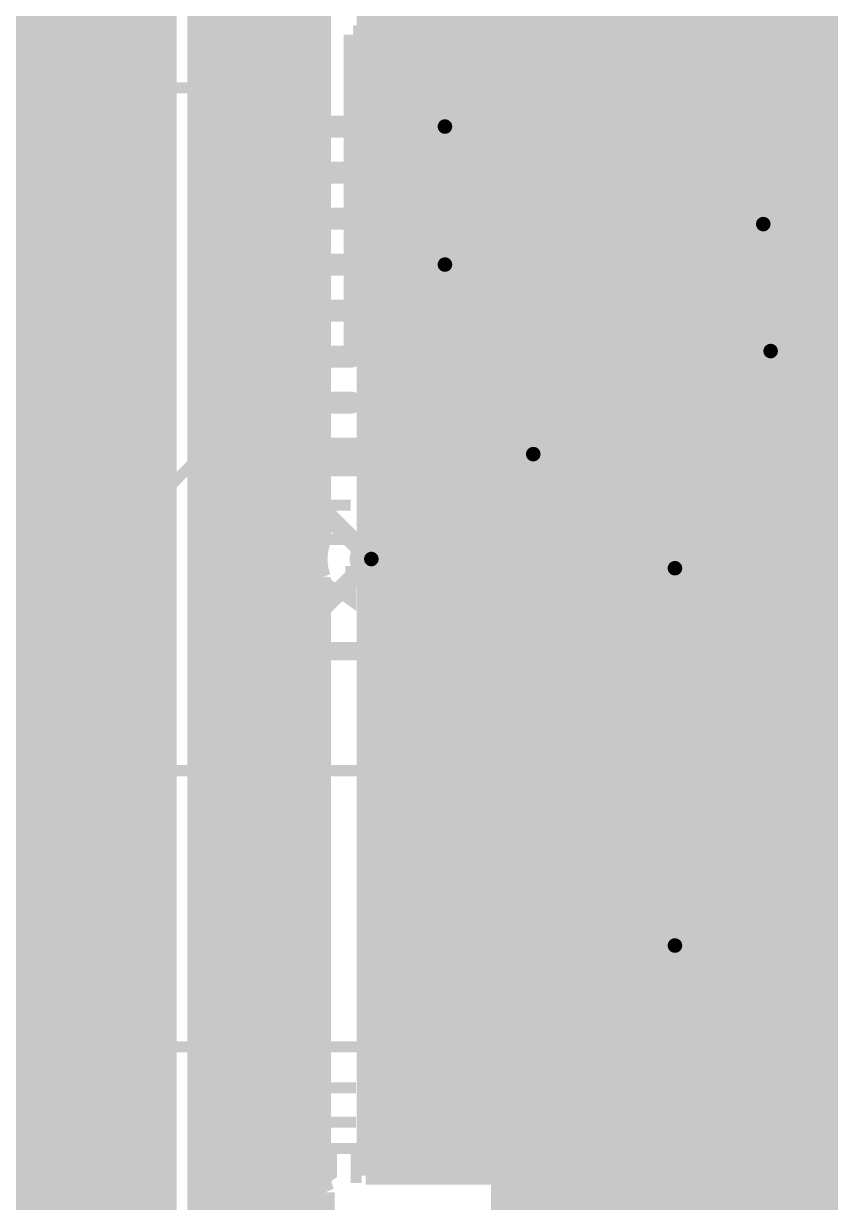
# Model space of a CAD drawing. Extents: x -11 to 221, y -93 to 178.
# Drawn here: x 67.21 to 78.35, y 65.8 to 82.07 of the extents above; entities that cross this region are included whole.
import ezdxf

# ---------------------------------------------------------------- set-up
doc = ezdxf.new("R2010")
doc.units = 0
doc.header["$MEASUREMENT"] = 0
doc.layers.get('0').update_dxf_attribs({"linetype": 'CONTINUOUS'})
for name, color, linetype in [('26-349-0_BOT', 7, 'CONTINUOUS'), ('26-349-0_DRD', 7, 'CONTINUOUS'), ('26-349-0_DRL', 2, 'CONTINUOUS'), ('26-349-0_FAB', 1, 'CONTINUOUS'), ('26-349-0_IN1', 3, 'CONTINUOUS'), ('26-349-0_IN2', 5, 'CONTINUOUS'), ('26-349-0_SMT', 14, 'CONTINUOUS'), ('26-349-0_SPT', 9, 'CONTINUOUS'), ('26-349-0_SST', 12, 'CONTINUOUS'), ('26-349-0_TOP', 11, 'CONTINUOUS'), ('THRUHOLE_TAP', 15, 'CONTINUOUS')]:
    doc.layers.add(name, color=color, linetype=linetype)

# ---------------------------------------------------------------- blocks, each defined once
blk = doc.blocks.new('ROUND_78')
at = {"const_width": 0.29972}
blk.add_lwpolyline([(-0.14986, 0, 1), (0.14986, 0, 1)], format="xyb", close=True, dxfattribs=at)
blk = doc.blocks.new('ROUND_102')
at = {"const_width": 0.10033}
blk.add_lwpolyline([(-0.050164, 0, 1), (0.050164, 0, 1)], format="xyb", close=True, dxfattribs=at)
blk = doc.blocks.new('RECTANGLE_3')
blk.add_solid([(0.4826, 0.4064), (0.4826, -0.4064), (-0.4826, 0.4064), (-0.4826, -0.4064)])
blk = doc.blocks.new('RECTANGLE_40')
blk.add_solid([(0.635, 0.508), (0.635, -0.508), (-0.635, 0.508), (-0.635, -0.508)])
blk = doc.blocks.new('OBLONG_54')
at = {"const_width": 0.3048}
blk.add_lwpolyline([(0.6096, 0), (-0.6096, 0)], dxfattribs=at)
at = {"const_width": 0.1524}
for points in [[(-0.6858, 0, 1), (-0.5334, 0, 1)], [(0.5334, 0, 1), (0.6858, 0, 1)]]:
    blk.add_lwpolyline(points, format="xyb", close=True, dxfattribs=at)
blk = doc.blocks.new('RECTANGLE_55')
blk.add_solid([(0.762, 0.1524), (0.762, -0.1524), (-0.762, 0.1524), (-0.762, -0.1524)])
blk = doc.blocks.new('RECTANGLE_57')
blk.add_solid([(0.65024, 0.40005), (0.65024, -0.40005), (-0.65024, 0.40005), (-0.65024, -0.40005)])
blk = doc.blocks.new('ROUND_88')
at = {"const_width": 0.10033}
blk.add_lwpolyline([(-0.050164, 0, 1), (0.050164, 0, 1)], format="xyb", close=True, dxfattribs=at)

msp = doc.modelspace()

# ---------------------------------------------------------------- linework, layer by layer
at = {"layer": '26-349-0_DRD', "const_width": 0.254}
for points in [[(73.5838, 83.7438), (73.5838, 81.2038)], [(76.1238, 83.7438), (73.5838, 81.2038)], [(76.1238, 81.2038), (73.5838, 83.7438)], [(76.1238, 81.2038), (76.1238, 83.7438)], [(76.1492, 83.7438), (76.1492, 81.2038)], [(78.6892, 83.7438), (76.1492, 81.2038)], [(78.6892, 81.2038), (76.1492, 83.7438)], [(76.1492, 83.7438), (76.1492, 81.2038)], [(78.6892, 83.7438), (76.1492, 81.2038)], [(78.6892, 81.2038), (76.1492, 83.7438)], [(71.755, 81.915), (71.755, 79.375)], [(74.295, 81.915), (71.755, 81.915)], [(74.295, 81.915), (71.755, 79.375)], [(74.295, 79.375), (71.755, 81.915)], [(71.755, 81.915), (71.755, 79.375)], [(74.295, 81.915), (71.755, 81.915)], [(74.295, 81.915), (71.755, 79.375)], [(74.295, 79.375), (71.755, 81.915)], [(74.295, 79.375), (74.295, 81.915)], [(74.295, 79.375), (74.295, 81.915)], [(73.5838, 81.2038), (76.1238, 81.2038)], [(76.1492, 81.2038), (78.6892, 81.2038)], [(76.1492, 81.2038), (78.6892, 81.2038)], [(76.1492, 80.5688), (76.1492, 78.0288)], [(78.6892, 80.5688), (76.1492, 80.5688)], [(78.6892, 80.5688), (76.1492, 78.0288)], [(78.6892, 78.0288), (76.1492, 80.5688)], [(76.1492, 80.5688), (76.1492, 78.0288)], [(78.6892, 80.5688), (76.1492, 80.5688)], [(78.6892, 80.5688), (76.1492, 78.0288)], [(78.6892, 78.0288), (76.1492, 80.5688)], [(71.755, 80.01), (71.755, 77.47)], [(74.295, 80.01), (71.755, 80.01)], [(74.295, 80.01), (71.755, 77.47)], [(74.295, 77.47), (71.755, 80.01)], [(71.755, 80.01), (71.755, 77.47)], [(74.295, 80.01), (71.755, 80.01)], [(74.295, 80.01), (71.755, 77.47)], [(74.295, 77.47), (71.755, 80.01)], [(74.295, 77.47), (74.295, 80.01)], [(74.295, 77.47), (74.295, 80.01)], [(78.105, 79.629), (78.105, 77.089)], [(80.645, 79.629), (78.105, 79.629)], [(80.645, 79.629), (78.105, 77.089)], [(80.645, 77.089), (78.105, 79.629)], [(71.755, 79.375), (74.295, 79.375)], [(71.755, 79.375), (74.295, 79.375)], [(76.2508, 78.8162), (76.2508, 76.2762)], [(78.7908, 78.8162), (76.2508, 78.8162)], [(78.7908, 78.8162), (76.2508, 76.2762)], [(78.7908, 76.2762), (76.2508, 78.8162)], [(76.2508, 78.8162), (76.2508, 76.2762)], [(78.7908, 78.8162), (76.2508, 78.8162)], [(78.7908, 78.8162), (76.2508, 76.2762)], [(78.7908, 76.2762), (76.2508, 78.8162)], [(76.2508, 78.8162), (76.2508, 76.2762)], [(78.7908, 78.8162), (76.2508, 78.8162)], [(78.7908, 78.8162), (76.2508, 76.2762)], [(78.7908, 76.2762), (76.2508, 78.8162)], [(76.2508, 78.8162), (76.2508, 76.2762)], [(78.7908, 78.8162), (76.2508, 78.8162)], [(78.7908, 78.8162), (76.2508, 76.2762)], [(78.7908, 76.2762), (76.2508, 78.8162)], [(76.1492, 78.0288), (78.6892, 78.0288)], [(76.1492, 78.0288), (78.6892, 78.0288)], [(71.755, 77.47), (74.295, 77.47)], [(71.755, 77.47), (74.295, 77.47)], [(72.9742, 77.3938), (72.9742, 74.8538)], [(75.5142, 77.3938), (72.9742, 77.3938)], [(75.5142, 77.3938), (72.9742, 74.8538)], [(75.5142, 74.8538), (72.9742, 77.3938)], [(75.5142, 74.8538), (75.5142, 77.3938)], [(78.105, 77.089), (80.645, 77.089)], [(76.2508, 76.2762), (78.7908, 76.2762)], [(76.2508, 76.2762), (78.7908, 76.2762)], [(76.2508, 76.2762), (78.7908, 76.2762)], [(76.2508, 76.2762), (78.7908, 76.2762)], [(70.739, 75.946), (70.739, 73.406)], [(73.279, 75.946), (70.739, 75.946)], [(73.279, 75.946), (70.739, 73.406)], [(73.279, 73.406), (70.739, 75.946)], [(73.279, 73.406), (73.279, 75.946)], [(74.93, 75.819), (74.93, 73.279)], [(77.47, 75.819), (74.93, 75.819)], [(77.47, 75.819), (74.93, 73.279)], [(77.47, 73.279), (74.93, 75.819)], [(74.93, 75.819), (74.93, 73.279)], [(77.47, 75.819), (74.93, 75.819)], [(77.47, 75.819), (74.93, 73.279)], [(77.47, 73.279), (74.93, 75.819)], [(74.93, 75.819), (74.93, 73.279)], [(77.47, 75.819), (74.93, 75.819)], [(77.47, 75.819), (74.93, 73.279)], [(77.47, 73.279), (74.93, 75.819)], [(77.47, 73.279), (77.47, 75.819)], [(77.47, 73.279), (77.47, 75.819)], [(77.47, 73.279), (77.47, 75.819)], [(77.978, 74.93), (77.978, 72.39)], [(80.518, 74.93), (77.978, 74.93)], [(80.518, 74.93), (77.978, 72.39)], [(80.518, 72.39), (77.978, 74.93)], [(77.978, 74.93), (77.978, 72.39)], [(80.518, 74.93), (77.978, 74.93)], [(80.518, 74.93), (77.978, 72.39)], [(80.518, 72.39), (77.978, 74.93)], [(72.9742, 74.8538), (75.5142, 74.8538)], [(70.739, 73.406), (73.279, 73.406)], [(74.93, 73.279), (77.47, 73.279)], [(74.93, 73.279), (77.47, 73.279)], [(74.93, 73.279), (77.47, 73.279)], [(77.978, 72.39), (80.518, 72.39)], [(77.978, 72.39), (80.518, 72.39)], [(74.93, 70.612), (74.93, 68.072)], [(77.47, 70.612), (74.93, 70.612)], [(77.47, 70.612), (74.93, 68.072)], [(77.47, 68.072), (74.93, 70.612)], [(77.47, 68.072), (77.47, 70.612)], [(74.93, 68.072), (77.47, 68.072)]]:
    msp.add_lwpolyline(points, dxfattribs=at)
at = {"layer": '26-349-0_DRL', "const_width": 2.49936}
msp.add_lwpolyline([(68.072, 52.959), (68.072, 105.283)], dxfattribs=at)
at = {"layer": '26-349-0_FAB', "const_width": 1.00076}
msp.add_lwpolyline([(187.325, 48.26), (67.945, 48.26), (67.945, 115.57), (69.215, 116.84), (187.96, 116.84)], dxfattribs=at)
at = {"layer": '26-349-0_IN1', "const_width": 0.254}
for points in [[(165.481, 112.649), (71.247, 112.649), (69.596, 110.998), (69.596, 51.562)], [(69.8246, 108.90504), (69.8246, 51.562)], [(70.0532, 108.62818), (70.0532, 51.562)], [(70.9676, 108.66882), (70.9676, 51.562)], [(71.1962, 108.56976), (71.1962, 51.562)], [(70.2818, 108.51642), (70.2818, 51.562)], [(70.5104, 108.48848), (70.5104, 51.562)], [(70.739, 108.5342), (70.739, 51.562)], [(75.9968, 108.1278), (75.9968, 66.167)], [(76.2254, 108.204), (76.2254, 66.167)], [(76.454, 108.204), (76.454, 66.167)], [(76.6826, 108.20654), (76.6826, 66.167)], [(75.7682, 107.8992), (75.7682, 66.167)], [(75.5396, 107.6706), (75.5396, 66.167)], [(75.311, 107.442), (75.311, 66.167)], [(75.0824, 107.2134), (75.0824, 66.167)], [(74.8538, 106.9848), (74.8538, 76.52766)], [(72.1106, 104.2416), (72.1106, 66.167)], [(71.3232, 104.013), (71.3232, 74.93)], [(71.9328, 104.0638), (71.9328, 66.167)], [(72.3392, 84.61756), (72.3392, 80.899)], [(72.5678, 84.43722), (72.5678, 81.2165)], [(72.7964, 84.3661), (72.7964, 81.33842)], [(73.025, 84.36864), (73.025, 81.37652)], [(73.2536, 84.44992), (73.2536, 81.33842)], [(73.4822, 83.49234), (73.4822, 81.2165)], [(74.6252, 83.39582), (74.6252, 76.74864)], [(73.7108, 83.27136), (73.7108, 80.899)], [(73.9394, 83.17992), (73.9394, 76.78928)], [(74.3966, 83.23072), (74.3966, 76.84008)], [(74.168, 83.16722), (74.168, 76.85024)], [(71.3232, 81.9658), (69.596, 81.9658)], [(76.89342, 81.9658), (71.9328, 81.9658)], [(76.9112, 81.94802), (76.9112, 79.82458)], [(71.3232, 81.7372), (69.596, 81.7372)], [(77.47, 81.7372), (71.9328, 81.7372)], [(77.1398, 81.79816), (77.1398, 79.97444)], [(77.3684, 81.74482), (77.3684, 80.02778)], [(77.4192, 81.74228), (77.47005, 81.74405)], [(77.4192, 81.74228), (77.47005, 81.74405)], [(77.47, 81.74482), (77.47, 80.02778)], [(71.3232, 81.5086), (69.596, 81.5086)], [(77.47, 81.5086), (71.9328, 81.5086)], [(71.3232, 81.28), (69.596, 81.28)], [(72.66178, 81.28), (71.9328, 81.28)], [(77.47, 81.28), (73.38822, 81.28)], [(71.3232, 81.0514), (69.596, 81.0514)], [(72.4154, 81.0514), (71.9328, 81.0514)], [(77.47, 81.0514), (73.63206, 81.0514)], [(71.3232, 80.8228), (69.596, 80.8228)], [(72.3138, 80.8228), (71.9328, 80.8228)], [(77.47, 80.8228), (73.73366, 80.8228)], [(71.3232, 80.5942), (69.596, 80.5942)], [(72.29602, 80.5942), (71.9328, 80.5942)], [(77.47, 80.5942), (73.75398, 80.5942)], [(71.3232, 80.3656), (69.596, 80.3656)], [(72.34936, 80.3656), (71.9328, 80.3656)], [(72.3392, 80.391), (72.3392, 78.994)], [(77.47, 80.3656), (73.70064, 80.3656)], [(73.7108, 80.391), (73.7108, 78.994)], [(71.3232, 80.137), (69.596, 80.137)], [(72.49922, 80.137), (71.9328, 80.137)], [(77.47, 80.137), (73.55078, 80.137)], [(72.5678, 80.0735), (72.5678, 79.3115)], [(72.7964, 79.94904), (72.7964, 79.43342)], [(73.2536, 79.94904), (73.2536, 79.43342)], [(73.4822, 80.0735), (73.4822, 79.3115)], [(77.47, 80.02778), (77.4192, 80.02955)], [(77.47, 80.02778), (77.4192, 80.02955)], [(71.3232, 79.9084), (69.596, 79.9084)], [(77.01534, 79.9084), (71.9328, 79.9084)], [(73.025, 79.91348), (73.025, 79.47152)], [(71.3232, 79.6798), (69.596, 79.6798)], [(76.79436, 79.6798), (71.9328, 79.6798)], [(71.3232, 79.4512), (69.596, 79.4512)], [(72.85228, 79.4512), (71.9328, 79.4512)], [(76.70292, 79.4512), (73.19518, 79.4512)], [(71.3232, 79.2226), (69.596, 79.2226)], [(72.47382, 79.2226), (71.9328, 79.2226)], [(76.69022, 79.2226), (73.57364, 79.2226)], [(71.3232, 78.994), (69.596, 78.994)], [(72.3392, 78.994), (71.9328, 78.994)], [(76.75372, 78.994), (73.7108, 78.994)], [(71.3232, 78.7654), (69.596, 78.7654)], [(72.29348, 78.7654), (71.9328, 78.7654)], [(76.91882, 78.7654), (73.75652, 78.7654)], [(76.9112, 78.77302), (76.9112, 77.95006)], [(77.1398, 78.62316), (77.1398, 78.17104)], [(71.3232, 78.5368), (69.596, 78.5368)], [(72.32142, 78.5368), (71.9328, 78.5368)], [(72.3392, 78.486), (72.3392, 66.167)], [(73.7108, 78.486), (73.7108, 76.62418)], [(77.47, 78.5368), (73.72604, 78.5368)], [(77.3684, 78.56982), (77.3684, 78.26248)], [(77.4192, 78.56728), (77.47005, 78.56905)], [(77.4192, 78.56728), (77.47005, 78.56905)], [(77.47, 78.56982), (77.47, 78.27518)], [(71.3232, 78.3082), (69.596, 78.3082)], [(72.43318, 78.3082), (71.9328, 78.3082)], [(77.47, 78.3082), (73.61428, 78.3082)], [(72.5678, 78.1685), (72.5678, 66.167)], [(73.4822, 78.1685), (73.4822, 66.167)], [(71.3232, 78.0796), (69.596, 78.0796)], [(72.71004, 78.0796), (71.9328, 78.0796)], [(72.7964, 78.04404), (72.7964, 66.167)], [(73.025, 78.00848), (73.025, 66.167)], [(73.2536, 78.04404), (73.2536, 66.167)], [(77.02042, 78.0796), (73.33996, 78.0796)], [(71.3232, 77.851), (69.596, 77.851)], [(76.85532, 77.851), (71.9328, 77.851)], [(71.3232, 77.6224), (69.596, 77.6224)], [(76.79182, 77.6224), (71.9328, 77.6224)], [(71.3232, 77.3938), (69.596, 77.3938)], [(76.80452, 77.3938), (71.9328, 77.3938)], [(71.3232, 77.1652), (69.596, 77.1652)], [(76.89596, 77.1652), (71.9328, 77.1652)], [(76.9112, 77.14234), (76.9112, 66.167)], [(71.3232, 76.9366), (69.596, 76.9366)], [(77.11694, 76.9366), (71.9328, 76.9366)], [(77.1398, 76.92136), (77.1398, 66.167)], [(77.3684, 76.82992), (77.3684, 66.167)], [(71.3232, 76.708), (69.596, 76.708)], [(73.80478, 76.708), (71.9328, 76.708)], [(77.47, 76.708), (74.68362, 76.708)], [(77.47, 76.81722), (77.47, 66.167)], [(71.3232, 76.4794), (69.596, 76.4794)], [(73.60412, 76.4794), (71.9328, 76.4794)], [(77.47, 76.4794), (74.88428, 76.4794)], [(71.3232, 76.2508), (69.596, 76.2508)], [(73.52284, 76.2508), (71.9328, 76.2508)], [(77.47, 76.2508), (74.96302, 76.2508)], [(71.3232, 76.0222), (69.596, 76.0222)], [(73.5203, 76.0222), (71.9328, 76.0222)], [(77.47, 76.0222), (74.9681, 76.0222)], [(71.3232, 75.7936), (69.596, 75.7936)], [(73.59142, 75.7936), (71.9328, 75.7936)], [(74.8538, 75.71994), (74.8538, 66.167)], [(77.47, 75.7936), (74.89698, 75.7936)], [(71.3232, 75.565), (69.596, 75.565)], [(73.77176, 75.565), (71.9328, 75.565)], [(73.7108, 75.62342), (73.7108, 66.167)], [(77.47, 75.565), (74.71664, 75.565)], [(73.9394, 75.45832), (73.9394, 66.167)], [(74.168, 75.39482), (74.168, 66.167)], [(74.3966, 75.40752), (74.3966, 66.167)], [(74.6252, 75.49896), (74.6252, 66.167)], [(71.3232, 75.3364), (69.596, 75.3364)], [(77.47, 75.3364), (71.9328, 75.3364)], [(71.3232, 75.1078), (69.596, 75.1078)], [(77.47, 75.1078), (71.9328, 75.1078)], [(71.30542, 74.8792), (69.596, 74.8792)], [(77.47, 74.8792), (71.9328, 74.8792)], [(71.27748, 74.6506), (69.596, 74.6506)], [(77.47, 74.6506), (71.9328, 74.6506)], [(71.3232, 74.422), (69.596, 74.422)], [(71.3232, 74.422), (71.3232, 66.167)], [(77.47, 74.422), (71.9328, 74.422)], [(71.3232, 74.1934), (69.596, 74.1934)], [(77.47, 74.1934), (71.9328, 74.1934)], [(71.3232, 73.9648), (69.596, 73.9648)], [(77.47, 73.9648), (71.9328, 73.9648)], [(71.3232, 73.7362), (69.596, 73.7362)], [(77.47, 73.7362), (71.9328, 73.7362)], [(71.3232, 73.5076), (69.596, 73.5076)], [(77.47, 73.5076), (71.9328, 73.5076)], [(71.3232, 73.279), (69.596, 73.279)], [(77.47, 73.279), (71.9328, 73.279)], [(71.3232, 73.0504), (69.596, 73.0504)], [(77.47, 73.0504), (71.9328, 73.0504)], [(71.3232, 72.8218), (69.596, 72.8218)], [(77.47, 72.8218), (71.9328, 72.8218)], [(71.3232, 72.5932), (69.596, 72.5932)], [(77.47, 72.5932), (71.9328, 72.5932)], [(71.3232, 72.3646), (69.596, 72.3646)], [(77.47, 72.3646), (71.9328, 72.3646)], [(71.3232, 72.136), (69.596, 72.136)], [(77.47, 72.136), (71.9328, 72.136)], [(71.3232, 71.9074), (69.596, 71.9074)], [(77.47, 71.9074), (71.9328, 71.9074)], [(71.3232, 71.6788), (69.596, 71.6788)], [(77.47, 71.6788), (71.9328, 71.6788)], [(71.3232, 71.4502), (69.596, 71.4502)], [(77.47, 71.4502), (71.9328, 71.4502)], [(71.3232, 71.2216), (69.596, 71.2216)], [(77.47, 71.2216), (71.9328, 71.2216)], [(71.3232, 70.993), (69.596, 70.993)], [(77.47, 70.993), (71.9328, 70.993)], [(71.3232, 70.7644), (69.596, 70.7644)], [(77.47, 70.7644), (71.9328, 70.7644)], [(71.3232, 70.5358), (69.596, 70.5358)], [(77.47, 70.5358), (71.9328, 70.5358)], [(71.3232, 70.3072), (69.596, 70.3072)], [(77.47, 70.3072), (71.9328, 70.3072)], [(71.3232, 70.0786), (69.596, 70.0786)], [(77.47, 70.0786), (71.9328, 70.0786)], [(71.3232, 69.85), (69.596, 69.85)], [(77.47, 69.85), (71.9328, 69.85)], [(71.3232, 69.6214), (69.596, 69.6214)], [(77.47, 69.6214), (71.9328, 69.6214)], [(71.3232, 69.3928), (69.596, 69.3928)], [(77.47, 69.3928), (71.9328, 69.3928)], [(71.3232, 69.1642), (69.596, 69.1642)], [(77.47, 69.1642), (71.9328, 69.1642)], [(71.3232, 68.9356), (69.596, 68.9356)], [(77.47, 68.9356), (71.9328, 68.9356)], [(71.3232, 68.707), (69.596, 68.707)], [(77.47, 68.707), (71.9328, 68.707)], [(71.3232, 68.4784), (69.596, 68.4784)], [(77.47, 68.4784), (71.9328, 68.4784)], [(71.3232, 68.2498), (69.596, 68.2498)], [(77.47, 68.2498), (71.9328, 68.2498)], [(71.3232, 68.0212), (69.596, 68.0212)], [(77.47, 68.0212), (71.9328, 68.0212)], [(71.3232, 67.7926), (69.596, 67.7926)], [(77.47, 67.7926), (71.9328, 67.7926)], [(71.3232, 67.564), (69.596, 67.564)], [(77.47, 67.564), (71.9328, 67.564)], [(71.3232, 67.3354), (69.596, 67.3354)], [(77.47, 67.3354), (71.9328, 67.3354)], [(71.3232, 67.1068), (69.596, 67.1068)], [(77.47, 67.1068), (71.9328, 67.1068)], [(71.3232, 66.8782), (69.596, 66.8782)], [(77.47, 66.8782), (71.9328, 66.8782)], [(71.3232, 66.6496), (69.596, 66.6496)], [(77.47, 66.6496), (71.9328, 66.6496)], [(71.3232, 66.421), (69.596, 66.421)], [(77.47, 66.421), (71.9328, 66.421)], [(71.3232, 66.1924), (69.596, 66.1924)], [(77.47, 66.1924), (71.9328, 66.1924)], [(77.47, 66.167), (71.9328, 66.167)], [(71.3613, 65.9638), (69.596, 65.9638)], [(71.374, 65.93332), (71.374, 65.405)], [(71.374, 65.7352), (69.596, 65.7352)]]:
    msp.add_lwpolyline(points, dxfattribs=at)
for points in [[(76.68768, 82.4738, 0.4142136), (77.4192, 81.74228)], [(76.68768, 82.4738, 0.4142136), (77.4192, 81.74228)], [(73.025, 81.37652, 0.4142136), (72.29348, 80.645)], [(73.025, 81.37652, 0.4142136), (72.29348, 80.645)], [(73.75652, 80.645, 0.4142136), (73.025, 81.37652)], [(73.75652, 80.645, 0.4142136), (73.025, 81.37652)], [(72.29348, 80.645, 0.4142136), (73.025, 79.91348)], [(72.29348, 80.645, 0.4142136), (73.025, 79.91348)], [(73.025, 79.91348, 0.4142136), (73.75652, 80.645)], [(73.025, 79.91348, 0.4142136), (73.75652, 80.645)], [(77.4192, 80.03032, 0.4142136), (76.68768, 79.2988)], [(77.4192, 80.03032, 0.4142136), (76.68768, 79.2988)], [(73.025, 79.47152, 0.4142136), (72.29348, 78.74)], [(73.025, 79.47152, 0.4142136), (72.29348, 78.74)], [(73.75652, 78.74, 0.4142136), (73.025, 79.47152)], [(73.75652, 78.74, 0.4142136), (73.025, 79.47152)], [(76.68768, 79.2988, 0.4142136), (77.4192, 78.56728)], [(76.68768, 79.2988, 0.4142136), (77.4192, 78.56728)], [(72.29348, 78.74, 0.4142136), (73.025, 78.00848)], [(72.29348, 78.74, 0.4142136), (73.025, 78.00848)], [(73.025, 78.00848, 0.4142136), (73.75652, 78.74)], [(73.025, 78.00848, 0.4142136), (73.75652, 78.74)], [(77.47, 78.27518, 0.3939802), (76.78928, 77.5462)], [(77.47, 78.27518, 0.3939802), (76.78928, 77.5462)], [(76.78928, 77.5462, 0.3939803), (77.47, 76.81722)], [(76.78928, 77.5462, 0.3939803), (77.47, 76.81722)], [(74.2442, 76.85532, 0.4142136), (73.51268, 76.1238)], [(74.97572, 76.1238, 0.4142136), (74.2442, 76.85532)], [(73.51268, 76.1238, 0.4142136), (74.2442, 75.39228)], [(74.2442, 75.39228, 0.4142136), (74.97572, 76.1238)], [(71.3232, 74.93, 0.0889096), (71.27768, 74.676)], [(71.27748, 74.676, 0.0889102), (71.32302, 74.42193)], [(71.3232, 66.167, 0.1082047), (71.37433, 65.93347)]]:
    msp.add_lwpolyline(points, format="xyb", dxfattribs=at)
at = {"layer": '26-349-0_IN2', "const_width": 0.254}
for points in [[(77.0382, 112.141), (77.0382, 52.959)], [(77.2668, 112.141), (77.2668, 52.959)], [(77.4954, 112.141), (77.4954, 52.959)], [(77.724, 112.141), (77.724, 52.959)], [(77.9526, 112.141), (77.9526, 52.959)], [(78.1812, 112.141), (78.1812, 52.959)], [(78.4098, 112.141), (78.4098, 52.959)], [(76.8096, 106.13898), (76.8096, 74.70648)], [(75.6666, 105.96372), (75.6666, 74.88428)], [(76.581, 105.79608), (76.581, 75.04938)], [(75.8952, 105.74782), (75.8952, 75.10018)], [(76.1238, 105.67416), (76.1238, 75.17384)], [(76.3524, 105.68686), (76.3524, 75.1586)], [(74.0664, 96.69526), (74.0664, 52.959)], [(73.8378, 96.6089), (73.8378, 52.959)], [(72.009, 89.789), (72.009, 75.30592)], [(72.2376, 89.789), (72.2376, 75.26274)], [(72.4662, 89.789), (72.4662, 75.1078)], [(72.6948, 89.789), (72.6948, 74.676)], [(72.9234, 89.789), (72.9234, 74.676)], [(73.152, 89.789), (73.152, 74.676)], [(73.3806, 89.789), (73.3806, 74.676)], [(73.6092, 89.789), (73.6092, 74.676)], [(75.438, 82.23758), (75.438, 52.959)], [(74.30262, 82.169), (72.009, 82.169)], [(74.295, 82.1817), (74.295, 52.959)], [(156.35478, 82.169), (75.40498, 82.169)], [(74.51852, 81.9404), (72.009, 81.9404)], [(74.5236, 81.93786), (74.5236, 52.959)], [(156.4513, 81.9404), (75.18908, 81.9404)], [(75.2094, 81.9531), (75.2094, 52.959)], [(156.73578, 81.7118), (72.009, 81.7118)], [(74.7522, 81.8515), (74.7522, 52.959)], [(74.9808, 81.85658), (74.9808, 52.959)], [(174.117, 81.4832), (72.009, 81.4832)], [(174.117, 81.2546), (72.009, 81.2546)], [(174.117, 81.026), (72.009, 81.026)], [(103.0224, 80.7974), (72.009, 80.7974)], [(102.90048, 80.5688), (72.009, 80.5688)], [(102.87762, 80.3402), (72.009, 80.3402)], [(94.2086, 80.1116), (72.009, 80.1116)], [(94.03842, 79.883), (72.009, 79.883)], [(93.98508, 79.6544), (72.009, 79.6544)], [(94.0181, 79.4258), (72.009, 79.4258)], [(94.15526, 79.1972), (72.009, 79.1972)], [(156.8196, 78.9686), (72.009, 78.9686)], [(92.33662, 78.74), (72.009, 78.74)], [(86.65972, 78.5114), (72.009, 78.5114)], [(80.9879, 78.2828), (72.009, 78.2828)], [(80.74406, 78.0542), (72.009, 78.0542)], [(80.6577, 77.8256), (72.009, 77.8256)], [(80.66278, 77.597), (72.009, 77.597)], [(80.7593, 77.3684), (72.009, 77.3684)], [(81.04378, 77.1398), (72.009, 77.1398)], [(87.1601, 76.9112), (72.009, 76.9112)], [(87.12708, 76.6826), (72.009, 76.6826)], [(87.18042, 76.454), (72.009, 76.454)], [(87.3506, 76.2254), (72.009, 76.2254)], [(109.01426, 75.9968), (72.009, 75.9968)], [(108.8771, 75.7682), (72.009, 75.7682)], [(108.84408, 75.5396), (72.009, 75.5396)], [(108.89742, 75.311), (72.009, 75.311)], [(75.86472, 75.0824), (72.48906, 75.0824)], [(82.5754, 75.0824), (76.53528, 75.0824)], [(75.64882, 74.8538), (72.61352, 74.8538)], [(82.45348, 74.8538), (76.75118, 74.8538)], [(73.787, 74.676), (72.63892, 74.676)], [(73.787, 74.676), (73.787, 52.959)], [(75.57516, 74.6252), (73.787, 74.6252)], [(82.43062, 74.6252), (76.82484, 74.6252)], [(75.58786, 74.3966), (73.787, 74.3966)], [(82.49412, 74.3966), (76.8096, 74.3966)], [(76.8096, 74.38898), (76.8096, 69.49948)], [(75.69708, 74.168), (73.787, 74.168)], [(75.6666, 74.21372), (75.6666, 69.67728)], [(82.68462, 74.168), (76.70038, 74.168)], [(76.03998, 73.9394), (73.787, 73.9394)], [(75.8952, 73.99782), (75.8952, 69.89318)], [(76.1238, 73.92416), (76.1238, 69.96684)], [(76.3524, 73.93686), (76.3524, 69.9516)], [(83.25612, 73.9394), (76.35748, 73.9394)], [(76.581, 74.04608), (76.581, 69.84238)], [(83.19262, 73.7108), (73.787, 73.7108)], [(83.21548, 73.4822), (73.787, 73.4822)], [(83.3374, 73.2536), (73.787, 73.2536)], [(83.83778, 73.025), (73.787, 73.025)], [(83.8327, 72.7964), (73.787, 72.7964)], [(83.91906, 72.5678), (73.787, 72.5678)], [(84.1629, 72.3392), (73.787, 72.3392)], [(84.52612, 72.1106), (73.787, 72.1106)], [(84.71662, 71.882), (73.787, 71.882)], [(127.1143, 71.6534), (73.787, 71.6534)], [(127.39878, 71.4248), (73.787, 71.4248)], [(139.16406, 71.1962), (73.787, 71.1962)], [(137.7696, 70.9676), (73.787, 70.9676)], [(137.59942, 70.739), (73.787, 70.739)], [(137.54608, 70.5104), (73.787, 70.5104)], [(137.5791, 70.2818), (73.787, 70.2818)], [(137.71626, 70.0532), (73.787, 70.0532)], [(75.7936, 69.8246), (73.787, 69.8246)], [(146.9644, 69.8246), (76.60386, 69.8246)], [(75.62342, 69.596), (73.787, 69.596)], [(167.06342, 69.596), (76.77658, 69.596)], [(75.57008, 69.3674), (73.787, 69.3674)], [(80.94472, 69.3674), (76.82992, 69.3674)], [(75.6031, 69.1388), (73.787, 69.1388)], [(80.72882, 69.1388), (76.7969, 69.1388)], [(76.8096, 69.18198), (76.8096, 52.959)], [(75.74026, 68.9102), (73.787, 68.9102)], [(75.6666, 69.00672), (75.6666, 52.959)], [(80.65516, 68.9102), (76.6572, 68.9102)], [(75.8952, 68.79082), (75.8952, 52.959)], [(76.1238, 68.71716), (76.1238, 52.959)], [(76.3524, 68.72986), (76.3524, 52.959)], [(76.581, 68.83908), (76.581, 52.959)], [(80.66786, 68.6816), (73.787, 68.6816)], [(80.77708, 68.453), (73.787, 68.453)], [(81.11998, 68.2244), (73.787, 68.2244)], [(94.26448, 67.9958), (73.787, 67.9958)], [(94.24162, 67.7672), (73.787, 67.7672)], [(85.56498, 67.5386), (73.787, 67.5386)], [(85.22208, 67.31), (73.787, 67.31)], [(85.11286, 67.0814), (73.787, 67.0814)], [(85.10016, 66.8528), (73.787, 66.8528)], [(85.17382, 66.6242), (73.787, 66.6242)], [(85.38972, 66.3956), (73.787, 66.3956)], [(150.75408, 66.167), (73.787, 66.167)], [(138.42492, 65.9384), (73.787, 65.9384)], [(123.21032, 65.7098), (73.787, 65.7098)]]:
    msp.add_lwpolyline(points, dxfattribs=at)
for points in [[(74.22388, 82.4738, 0.4142136), (74.8538, 81.84388)], [(74.8538, 81.84388, 0.4142136), (75.48372, 82.4738)], [(72.63892, 74.676, 0.4142136), (72.009, 75.30592)], [(76.2, 75.17892, 0.4142136), (75.57008, 74.549)], [(76.2, 75.17892, 0.4142136), (75.57008, 74.549)], [(76.82992, 74.549, 0.4142136), (76.2, 75.17892)], [(76.82992, 74.549, 0.4142136), (76.2, 75.17892)], [(75.57008, 74.549, 0.4142136), (76.2, 73.91908)], [(75.57008, 74.549, 0.4142136), (76.2, 73.91908)], [(76.2, 73.91908, 0.4142136), (76.82992, 74.549)], [(76.2, 73.91908, 0.4142136), (76.82992, 74.549)], [(76.2, 69.97192, 0.4142136), (75.57008, 69.342)], [(76.82992, 69.342, 0.4142136), (76.2, 69.97192)], [(75.57008, 69.342, 0.4142136), (76.2, 68.71208)], [(76.2, 68.71208, 0.4142136), (76.82992, 69.342)]]:
    msp.add_lwpolyline(points, format="xyb", dxfattribs=at)
at = {"layer": '26-349-0_SST', "const_width": 0.1524}
for points in [[(72.1995, 84.6455), (72.1995, 81.7245), (73.8378, 81.7245), (73.8378, 84.6455), (72.1995, 84.6455)], [(77.0255, 81.7245), (77.0255, 84.6455), (75.3872, 84.6455), (75.3872, 81.7245), (77.0255, 81.7245)], [(74.5744, 82.16392), (74.5744, 82.51952), (74.74458, 82.57794), (74.91476, 82.57794), (75.0824, 82.51952), (75.0824, 82.16392), (74.91476, 82.10296), (74.74458, 82.10296), (74.0664, 82.34172)], [(77.44206, 82.60588), (77.27442, 82.4865), (77.27442, 82.25028), (77.44206, 82.1309), (77.61224, 82.1309), (77.95006, 82.36966), (78.29042, 82.1309), (78.29042, 82.60588)], [(73.4695, 81.4705), (73.4695, 78.5495), (75.1078, 78.5495), (75.1078, 81.4705), (73.4695, 81.4705)], [(77.0255, 78.5495), (77.0255, 81.4705), (75.3872, 81.4705), (75.3872, 78.5495), (77.0255, 78.5495)], [(69.9262, 76.3778), (69.2404, 75.692), (65.9892, 75.692), (65.9892, 81.1784), (69.9262, 81.1784), (69.9262, 76.3778)], [(75.8444, 80.82534), (75.8444, 80.46974), (76.01458, 80.35036), (76.18476, 80.35036), (76.3524, 80.46974), (76.3524, 80.82534), (75.3364, 80.82534)], [(77.44206, 80.2513), (77.27442, 80.31226), (77.27442, 80.66786), (77.44206, 80.72628), (78.12024, 80.72628), (78.29042, 80.66786), (78.29042, 80.31226), (78.12024, 80.2513)], [(75.8444, 80.52816), (75.3364, 80.35036)], [(75.50658, 79.98714), (75.3364, 79.92872), (75.3364, 79.57312), (75.50658, 79.51216), (75.8444, 79.51216), (76.01458, 79.63154), (76.01458, 79.98714), (76.3524, 79.98714), (76.3524, 79.51216)], [(77.27442, 79.7687), (78.29042, 79.4131), (78.29042, 79.88808)], [(73.8505, 75.3745), (73.8505, 78.2955), (72.2122, 78.2955), (72.2122, 75.3745), (73.8505, 75.3745)], [(75.3745, 78.2955), (75.3745, 75.3745), (77.0128, 75.3745), (77.0128, 78.2955), (75.3745, 78.2955)], [(74.26706, 77.0763), (74.09942, 77.13726), (74.09942, 77.49286), (74.26706, 77.55128), (74.94524, 77.55128), (75.11542, 77.49286), (75.11542, 77.13726), (74.94524, 77.0763)], [(77.41158, 76.92136), (77.2414, 76.98232), (77.2414, 77.33792), (77.41158, 77.39634), (78.08976, 77.39634), (78.2574, 77.33792), (78.2574, 76.98232), (78.08976, 76.92136)], [(74.60742, 76.29906), (74.77506, 76.2381), (74.94524, 76.2381), (75.11542, 76.29906), (75.11542, 76.65466), (74.94524, 76.71308), (74.77506, 76.71308), (74.60742, 76.65466), (74.60742, 76.29906), (74.43724, 76.2381), (74.26706, 76.2381), (74.09942, 76.29906), (74.09942, 76.65466), (74.26706, 76.71308), (74.43724, 76.71308), (74.60742, 76.65466)], [(77.58176, 76.08316), (77.58176, 76.55814), (78.2574, 76.32192), (78.2574, 76.20254), (77.2414, 76.20254)], [(70.1802, 75.8063), (69.77126, 75.8063)], [(69.78142, 75.81392), (69.78142, 75.36688)], [(69.91858, 75.8825), (69.91858, 75.2983)], [(70.05574, 75.87742), (70.05574, 75.30338)], [(70.1929, 75.7936), (70.1929, 75.38466)], [(70.26402, 75.66914), (69.68998, 75.66914)], [(70.2691, 75.53198), (69.6849, 75.53198)], [(71.72452, 74.94524), (70.87616, 74.94524), (70.70852, 75.0062), (70.70852, 75.3618), (70.87616, 75.42022), (71.72452, 75.42022)], [(70.20052, 75.39482), (69.75348, 75.39482)], [(70.87616, 74.58202), (70.70852, 74.46264), (70.70852, 74.22642), (70.87616, 74.10704), (71.04634, 74.10704), (71.38416, 74.3458), (71.72452, 74.10704), (71.72452, 74.58202)], [(80.391, 69.088), (80.391, 73.152), (75.819, 73.152), (75.819, 71.374), (76.073, 71.12), (75.819, 70.866), (75.819, 69.088), (80.391, 69.088)], [(72.136, 67.945), (64.516, 67.945), (64.516, 71.755), (72.136, 71.755), (72.136, 67.945)], [(72.1487, 70.91934), (72.57288, 70.91934), (72.57288, 71.32066), (72.1487, 71.32066)], [(72.57288, 71.32066), (72.7202, 71.32066), (72.87514, 71.32066), (73.37552, 71.32066), (73.37552, 70.91934), (72.87514, 70.91934), (72.7202, 70.91934), (72.57288, 70.91934)], [(72.7202, 70.91934), (72.7202, 71.32066)], [(72.87514, 70.91934), (72.87514, 71.32066)], [(75.7555, 67.7545), (75.7555, 70.6755), (74.1172, 70.6755), (74.1172, 67.7545), (75.7555, 67.7545)], [(72.1487, 68.37934), (72.57288, 68.37934), (72.57288, 68.78066), (72.1487, 68.78066)], [(72.57288, 68.78066), (72.7202, 68.78066), (72.87514, 68.78066), (73.37552, 68.78066), (73.37552, 68.37934), (72.87514, 68.37934), (72.7202, 68.37934), (72.57288, 68.37934)], [(72.7202, 68.37934), (72.7202, 68.78066)], [(72.87514, 68.37934), (72.87514, 68.78066)], [(77.82814, 68.74002), (77.65796, 68.6816), (77.65796, 68.44538), (77.82814, 68.38442), (77.99578, 68.26758), (78.50378, 68.26758), (78.67396, 68.326), (78.67396, 68.6816), (78.50378, 68.74002), (77.82814, 68.74002)], [(77.99578, 68.5038), (77.65796, 68.26758)], [(71.96582, 68.18376), (72.1487, 68.00088)], [(73.00976, 67.945), (73.00976, 67.437)], [(77.65796, 67.42938), (77.65796, 67.90182), (78.33614, 67.42938), (78.50378, 67.42938), (78.67396, 67.4878), (78.67396, 67.8434), (78.50378, 67.90182)], [(73.24852, 67.81292), (72.80148, 67.81292)], [(72.8726, 67.8942), (72.8726, 67.4878)], [(73.14692, 67.91452), (73.14692, 67.46748)], [(73.279, 67.67576), (72.771, 67.67576)], [(73.2282, 67.5386), (72.8218, 67.5386)], [(71.79818, 66.9036), (70.94982, 66.9036), (70.78218, 66.96202), (70.78218, 67.31762), (70.94982, 67.37858), (71.79818, 67.37858)], [(74.86142, 67.39128), (74.86142, 67.03568), (75.02906, 66.9163), (75.19924, 66.9163), (75.36942, 67.03568), (75.36942, 67.39128), (74.35342, 67.39128)], [(74.86142, 67.0941), (74.35342, 66.9163)], [(70.94982, 66.54038), (70.78218, 66.47942), (70.78218, 66.12382), (70.94982, 66.0654), (71.29018, 66.0654), (71.45782, 66.18478), (71.45782, 66.54038), (71.79818, 66.54038), (71.79818, 66.0654)], [(74.86142, 66.13906), (75.02906, 66.0781), (75.19924, 66.0781), (75.36942, 66.13906), (75.36942, 66.49466), (75.19924, 66.55308), (75.02906, 66.55308), (74.86142, 66.49466), (74.86142, 66.13906), (74.69124, 66.0781), (74.52106, 66.0781), (74.35342, 66.13906), (74.35342, 66.49466), (74.52106, 66.55308), (74.69124, 66.55308), (74.86142, 66.49466)]]:
    msp.add_lwpolyline(points, dxfattribs=at)
for points in [[(69.977, 75.88758, 0.4142136), (69.67982, 75.5904)], [(70.27418, 75.5904, 0.4142136), (69.977, 75.88758)], [(69.67982, 75.5904, 0.4142136), (69.977, 75.29322)], [(69.977, 75.29322, 0.4142136), (70.27418, 75.5904)], [(73.025, 67.945, 0.4142136), (72.771, 67.691)], [(73.279, 67.691, 0.4142136), (73.025, 67.945)], [(72.771, 67.691, 0.4142136), (73.025, 67.437)], [(73.025, 67.437, 0.4142136), (73.279, 67.691)]]:
    msp.add_lwpolyline(points, format="xyb", dxfattribs=at)
at = {"layer": '26-349-0_TOP'}
for points, const_width in [([(71.12, 80.01), (73.025, 80.01), (73.025, 80.645), (71.12, 80.645)], 0.2032), ([(71.12, 80.645), (73.025, 80.645)], 0.2032), ([(73.025, 80.645), (71.12, 80.645)], 0.2032), ([(76.2, 80.7212), (74.295, 80.7212)], 0.2032), ([(79.375, 80.7212), (76.2, 80.7212)], 0.2032), ([(71.12, 79.375), (74.2188, 79.375), (74.295, 79.2988)], 0.2032), ([(76.2, 79.2988), (77.4192, 79.2988)], 0.2032), ([(77.4192, 79.2988), (76.2, 79.2988)], 0.2032), ([(71.12, 78.74), (73.025, 78.74)], 0.2032), ([(73.025, 78.74), (71.12, 78.74)], 0.2032), ([(71.12, 78.105), (72.4662, 78.105), (73.025, 77.5462)], 0.2032), ([(77.5208, 77.5462), (76.2, 77.5462)], 0.2032), ([(77.5208, 77.5462), (76.2, 77.5462)], 0.2032), ([(76.2, 77.5462), (77.5208, 77.5462)], 0.2032), ([(77.5208, 77.5462), (76.2, 77.5462)], 0.2032), ([(71.12, 76.835), (72.136, 76.835), (72.136, 77.47), (71.12, 77.47)], 0.2032), ([(73.025, 76.1238), (72.9742, 76.1238), (72.263, 76.835), (72.136, 76.835), (71.12, 76.835)], 0.2032), ([(71.12, 76.2), (71.12, 75.565), (72.009, 74.676)], 0.2032), ([(74.2442, 76.1238), (73.025, 76.1238)], 0.2032), ([(76.2, 76.1238), (76.2, 74.549)], 0.2032), ([(76.2, 76.1238), (76.2, 74.549)], 0.2032), ([(76.2, 74.549), (76.2, 76.1238)], 0.2032), ([(76.962, 71.12), (73.025, 71.12)], 0.381), ([(76.2, 69.342), (75.6158, 69.9262), (74.93, 69.9262)], 0.381), ([(73.025, 68.58), (74.8538, 68.58), (74.93, 68.5038)], 0.2032)]:
    msp.add_lwpolyline(points, dxfattribs=dict(at, const_width=const_width))

# ---------------------------------------------------------------- block references
at = {"layer": '26-349-0_BOT'}
for p in [(73.025, 80.645), (77.4192, 79.2988), (73.025, 78.74), (77.5208, 77.5462), (74.2442, 76.1238), (72.009, 74.676), (76.2, 74.549), (76.2, 69.342)]:
    msp.add_blockref('ROUND_78', p, dxfattribs=at)
at = {"layer": '26-349-0_DRL'}
for p in [(73.025, 80.645), (77.4192, 79.2988), (73.025, 78.74), (77.5208, 77.5462), (74.2442, 76.1238), (72.009, 74.676), (76.2, 74.549), (76.2, 69.342)]:
    msp.add_blockref('ROUND_102', p, dxfattribs=at)
at = {"layer": '26-349-0_IN1'}
for p in [(73.025, 80.645), (77.4192, 79.2988), (73.025, 78.74), (77.5208, 77.5462), (74.2442, 76.1238), (72.009, 74.676), (76.2, 74.549), (76.2, 69.342)]:
    msp.add_blockref('ROUND_78', p, dxfattribs=at)
at = {"layer": '26-349-0_IN2'}
for p in [(73.025, 80.645), (77.4192, 79.2988), (73.025, 78.74), (77.5208, 77.5462), (74.2442, 76.1238), (72.009, 74.676), (76.2, 74.549), (76.2, 69.342)]:
    msp.add_blockref('ROUND_78', p, dxfattribs=at)
at = {"layer": '26-349-0_SMT'}
for name, p in [('RECTANGLE_3', (74.295, 80.7212)), ('RECTANGLE_3', (76.2, 80.7212)), ('OBLONG_54', (71.12, 80.645)), ('OBLONG_54', (71.12, 80.01)), ('RECTANGLE_3', (74.295, 79.2988)), ('RECTANGLE_3', (76.2, 79.2988)), ('OBLONG_54', (71.12, 79.375)), ('OBLONG_54', (71.12, 78.74)), ('OBLONG_54', (71.12, 78.105)), ('RECTANGLE_3', (73.025, 77.5462)), ('RECTANGLE_3', (76.2, 77.5462)), ('OBLONG_54', (71.12, 77.47)), ('OBLONG_54', (71.12, 76.835)), ('RECTANGLE_3', (73.025, 76.1238)), ('RECTANGLE_3', (76.2, 76.1238)), ('RECTANGLE_55', (71.12, 76.2)), ('RECTANGLE_40', (76.962, 71.12)), ('RECTANGLE_57', (73.025, 71.12)), ('RECTANGLE_3', (74.93, 69.9262)), ('RECTANGLE_57', (73.025, 68.58)), ('RECTANGLE_3', (74.93, 68.5038))]:
    msp.add_blockref(name, p, dxfattribs=at)
at = {"layer": '26-349-0_SPT'}
for name, p in [('RECTANGLE_3', (74.295, 80.7212)), ('RECTANGLE_3', (76.2, 80.7212)), ('OBLONG_54', (71.12, 80.645)), ('OBLONG_54', (71.12, 80.01)), ('RECTANGLE_3', (74.295, 79.2988)), ('RECTANGLE_3', (76.2, 79.2988)), ('OBLONG_54', (71.12, 79.375)), ('OBLONG_54', (71.12, 78.74)), ('OBLONG_54', (71.12, 78.105)), ('RECTANGLE_3', (73.025, 77.5462)), ('RECTANGLE_3', (76.2, 77.5462)), ('OBLONG_54', (71.12, 77.47)), ('OBLONG_54', (71.12, 76.835)), ('RECTANGLE_3', (73.025, 76.1238)), ('RECTANGLE_3', (76.2, 76.1238)), ('RECTANGLE_55', (71.12, 76.2)), ('RECTANGLE_40', (76.962, 71.12)), ('RECTANGLE_57', (73.025, 71.12)), ('RECTANGLE_3', (74.93, 69.9262)), ('RECTANGLE_57', (73.025, 68.58)), ('RECTANGLE_3', (74.93, 68.5038))]:
    msp.add_blockref(name, p, dxfattribs=at)
at = {"layer": '26-349-0_TOP'}
for name, p in [('RECTANGLE_3', (74.295, 80.7212)), ('RECTANGLE_3', (76.2, 80.7212)), ('ROUND_78', (73.025, 80.645)), ('OBLONG_54', (71.12, 80.645)), ('OBLONG_54', (71.12, 80.01)), ('RECTANGLE_3', (74.295, 79.2988)), ('RECTANGLE_3', (76.2, 79.2988)), ('ROUND_78', (77.4192, 79.2988)), ('OBLONG_54', (71.12, 79.375)), ('ROUND_78', (73.025, 78.74)), ('OBLONG_54', (71.12, 78.74)), ('OBLONG_54', (71.12, 78.105)), ('RECTANGLE_3', (73.025, 77.5462)), ('RECTANGLE_3', (76.2, 77.5462)), ('ROUND_78', (77.5208, 77.5462)), ('OBLONG_54', (71.12, 77.47)), ('OBLONG_54', (71.12, 76.835)), ('RECTANGLE_3', (73.025, 76.1238)), ('RECTANGLE_3', (76.2, 76.1238)), ('RECTANGLE_55', (71.12, 76.2)), ('ROUND_78', (74.2442, 76.1238)), ('ROUND_78', (72.009, 74.676)), ('ROUND_78', (76.2, 74.549)), ('RECTANGLE_40', (76.962, 71.12)), ('RECTANGLE_57', (73.025, 71.12)), ('RECTANGLE_3', (74.93, 69.9262)), ('ROUND_78', (76.2, 69.342)), ('RECTANGLE_57', (73.025, 68.58)), ('RECTANGLE_3', (74.93, 68.5038))]:
    msp.add_blockref(name, p, dxfattribs=at)
at = {"layer": 'THRUHOLE_TAP'}
for p in [(73.025, 80.645), (77.4192, 79.2988), (73.025, 78.74), (77.5208, 77.5462), (74.2442, 76.1238), (72.009, 74.676), (76.2, 74.549), (76.2, 69.342)]:
    msp.add_blockref('ROUND_88', p, dxfattribs=at)

doc.saveas('drawing.dxf')
